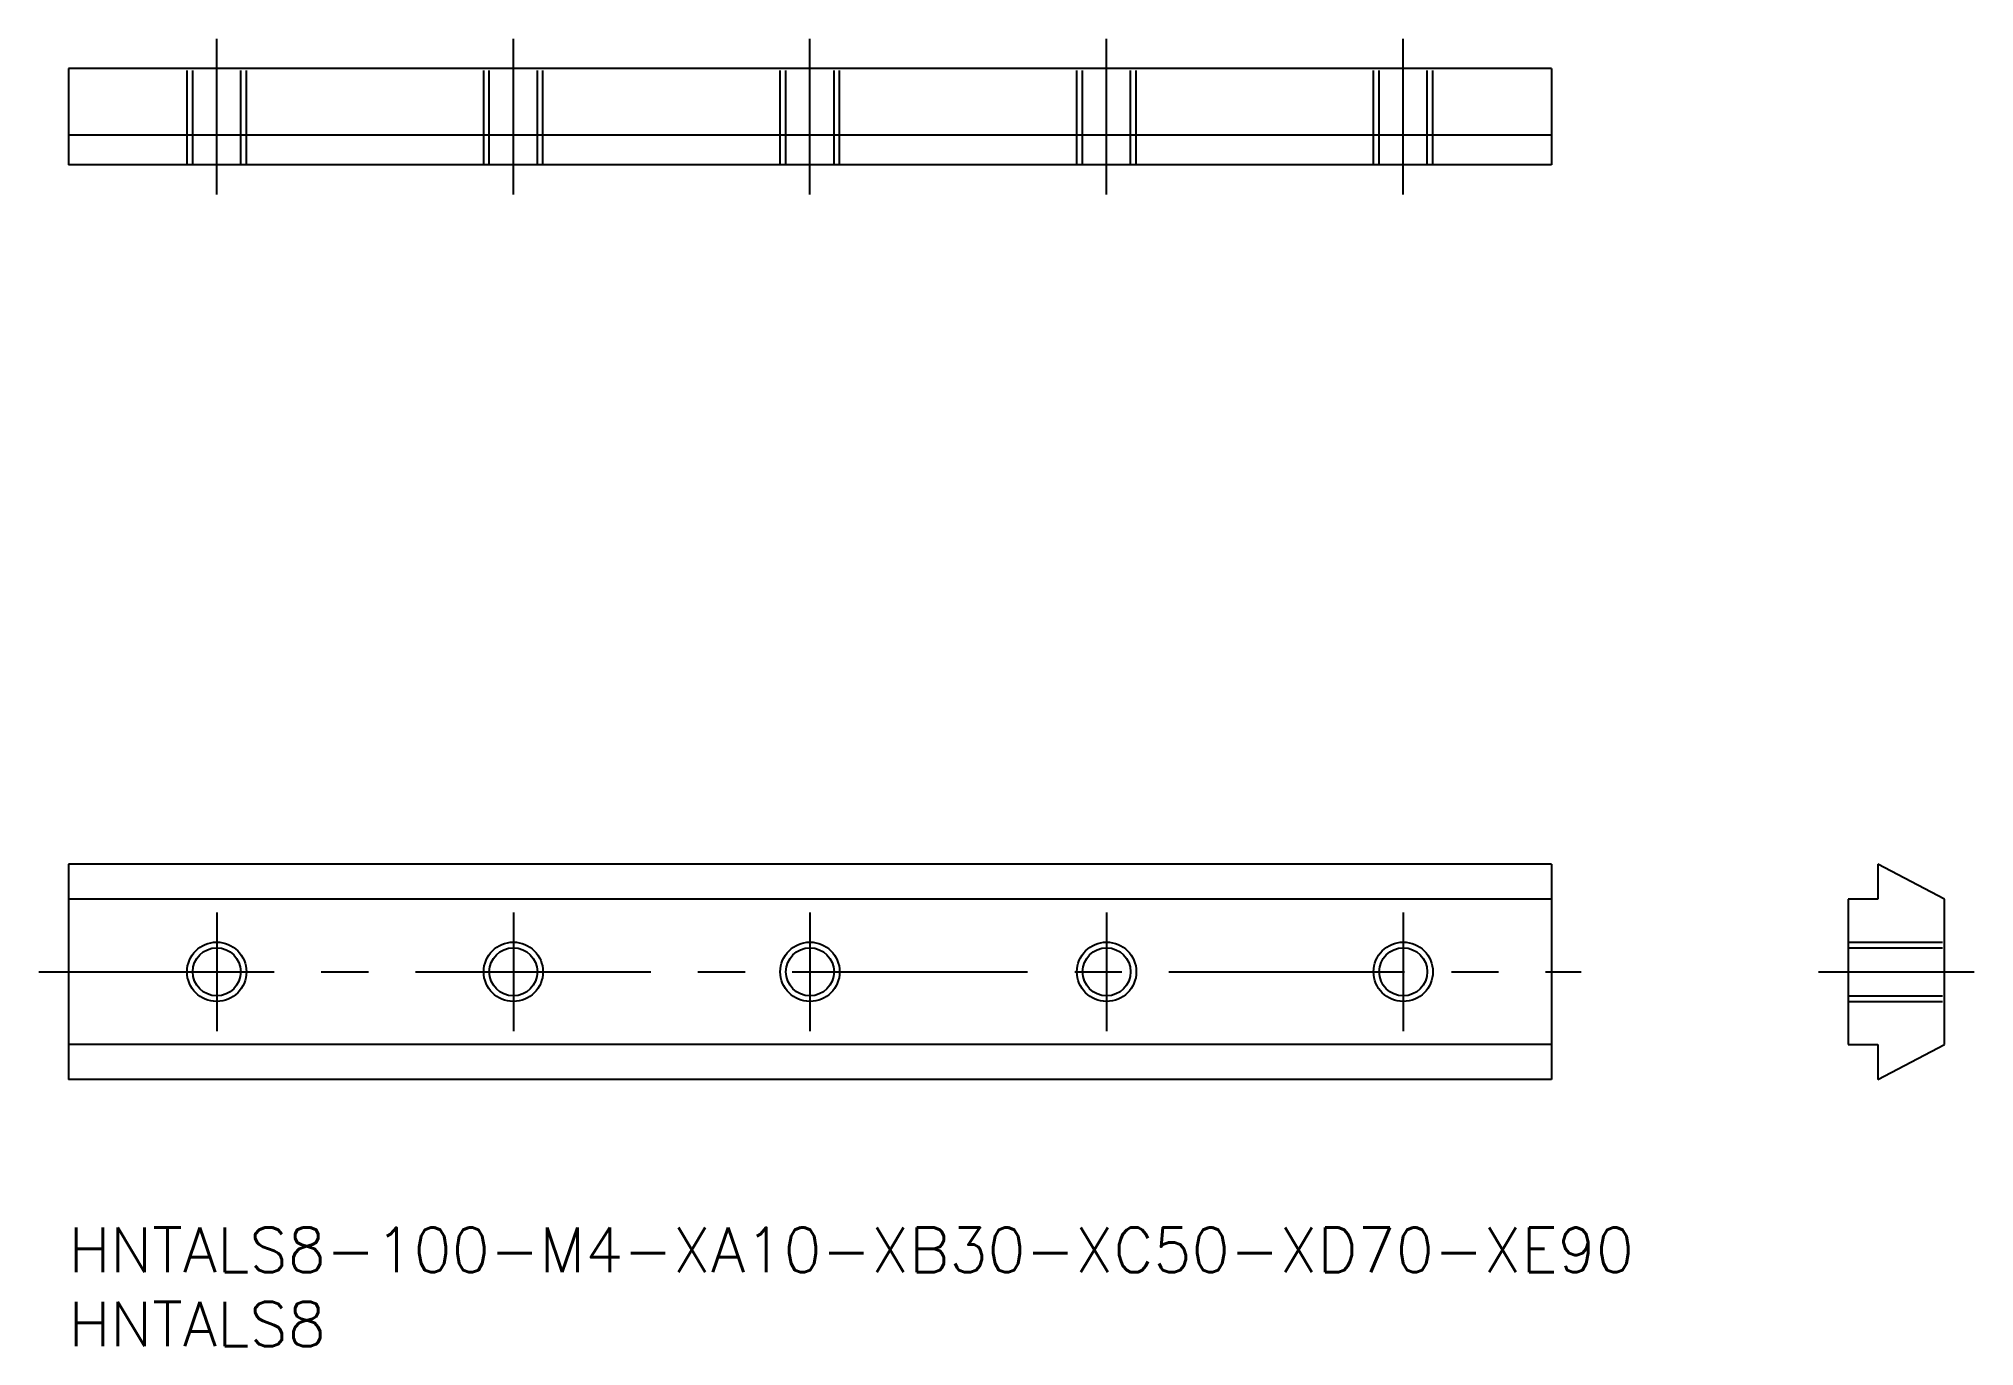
# Model space of a CAD drawing. Extents: x -2 to 129, y -8 to 80.
import ezdxf

# ---------------------------------------------------------------- set-up
doc = ezdxf.new("R2010")
doc.units = 0
doc.header["$LTSCALE"] = 0.5
doc.linetypes.add('CENTER', pattern=[50.8, 31.75, -6.35, 6.35, -6.35])
doc.linetypes.add('DASHED', pattern=[19.05, 12.7, -6.35])
for name, color, linetype in [('MSM_CENTER', 1, 'CENTER'), ('MSM_CONTINUOUS', 7, 'CONTINUOUS'), ('MSM_DASHED', 4, 'DASHED'), ('MSM_NARROW', 5, 'CONTINUOUS'), ('MSM_PART_NUMBER', 7, 'CONTINUOUS')]:
    doc.layers.add(name, color=color, linetype=linetype)
doc.styles.get("Standard").update_dxf_attribs({"font": 'txt.shx', "height": 3, "bigfont": 'bigfont.shx'})

# ---------------------------------------------------------------- blocks, each defined once
blk = doc.blocks.new('*U25')
at = {"layer": 'MSM_PART_NUMBER'}
blk.add_text('HNTALS8-100-M4-XA10-XB30-XC50-XD70-XE90', height=3, dxfattribs=at).set_placement((0, -3))
blk = doc.blocks.new('*U26')
at = {"layer": 'MSM_PART_NUMBER'}
blk.add_text('HNTALS8', height=3, dxfattribs=at).set_placement((0, -8))

msp = doc.modelspace()

# ---------------------------------------------------------------- linework, layer by layer
at = {"layer": 'MSM_CENTER'}
for p, q in [((10, 69.67), (10, 80.17)), ((30, 69.67), (30, 80.17)), ((50, 69.67), (50, 80.17)), ((70, 69.67), (70, 80.17)), ((90, 69.67), (90, 80.17)), ((10, 21.25), (10, 13.25)), ((30, 21.25), (30, 13.25)), ((50, 21.25), (50, 13.25)), ((70, 21.25), (70, 13.25)), ((90, 21.25), (90, 13.25)), ((-2, 17.25), (102, 17.25)), ((118, 17.25), (128.5, 17.25))]:
    msp.add_line(p, q, dxfattribs=at)
at = {"layer": 'MSM_CONTINUOUS'}
for p, q in [((0, 78.17), (0, 71.67)), ((100, 78.17), (0, 78.17)), ((100, 78.17), (100, 71.67)), ((100, 73.67), (0, 73.67)), ((100, 71.67), (0, 71.67)), ((0, 24.5), (0, 10)), ((100, 24.5), (0, 24.5)), ((100, 24.5), (100, 10)), ((126.5, 22.15), (122, 24.5)), ((122, 24.5), (122, 22.15)), ((100, 22.15), (0, 22.15)), ((122, 22.15), (120, 22.15)), ((120, 22.15), (120, 12.35)), ((126.5, 12.35), (126.5, 22.15)), ((100, 12.35), (0, 12.35)), ((120, 12.35), (122, 12.35)), ((122, 12.35), (122, 10)), ((122, 10), (126.5, 12.35)), ((100, 10), (0, 10))]:
    msp.add_line(p, q, dxfattribs=at)
for centre in [(10, 17.25), (30, 17.25), (50, 17.25), (70, 17.25), (90, 17.25)]:
    msp.add_circle(centre, 1.62, dxfattribs=at)
at = {"layer": 'MSM_DASHED'}
for p, q in [((8, 71.67), (8, 78.17)), ((8.38, 71.67), (8.38, 78.17)), ((11.62, 71.67), (11.62, 78.17)), ((12, 71.67), (12, 78.17)), ((28, 71.67), (28, 78.17)), ((28.38, 71.67), (28.38, 78.17)), ((31.62, 71.67), (31.62, 78.17)), ((32, 71.67), (32, 78.17)), ((48, 71.67), (48, 78.17)), ((48.38, 71.67), (48.38, 78.17)), ((51.62, 71.67), (51.62, 78.17)), ((52, 71.67), (52, 78.17)), ((68, 71.67), (68, 78.17)), ((68.38, 71.67), (68.38, 78.17)), ((71.62, 71.67), (71.62, 78.17)), ((72, 71.67), (72, 78.17)), ((88, 71.67), (88, 78.17)), ((88.38, 71.67), (88.38, 78.17)), ((91.62, 71.67), (91.62, 78.17)), ((92, 71.67), (92, 78.17)), ((120, 19.25), (126.5, 19.25)), ((120, 18.87), (126.5, 18.87)), ((120, 15.63), (126.5, 15.63)), ((120, 15.25), (126.5, 15.25))]:
    msp.add_line(p, q, dxfattribs=at)
at = {"layer": 'MSM_NARROW'}
for centre in [(10, 17.25), (30, 17.25), (50, 17.25), (70, 17.25), (90, 17.25)]:
    msp.add_circle(centre, 2, dxfattribs=at)

# ---------------------------------------------------------------- block references
at = {"layer": 'MSM_CONTINUOUS'}
for name in ['*U25', '*U26']:
    msp.add_blockref(name, (0, 0), dxfattribs=at)

doc.saveas('drawing.dxf')
